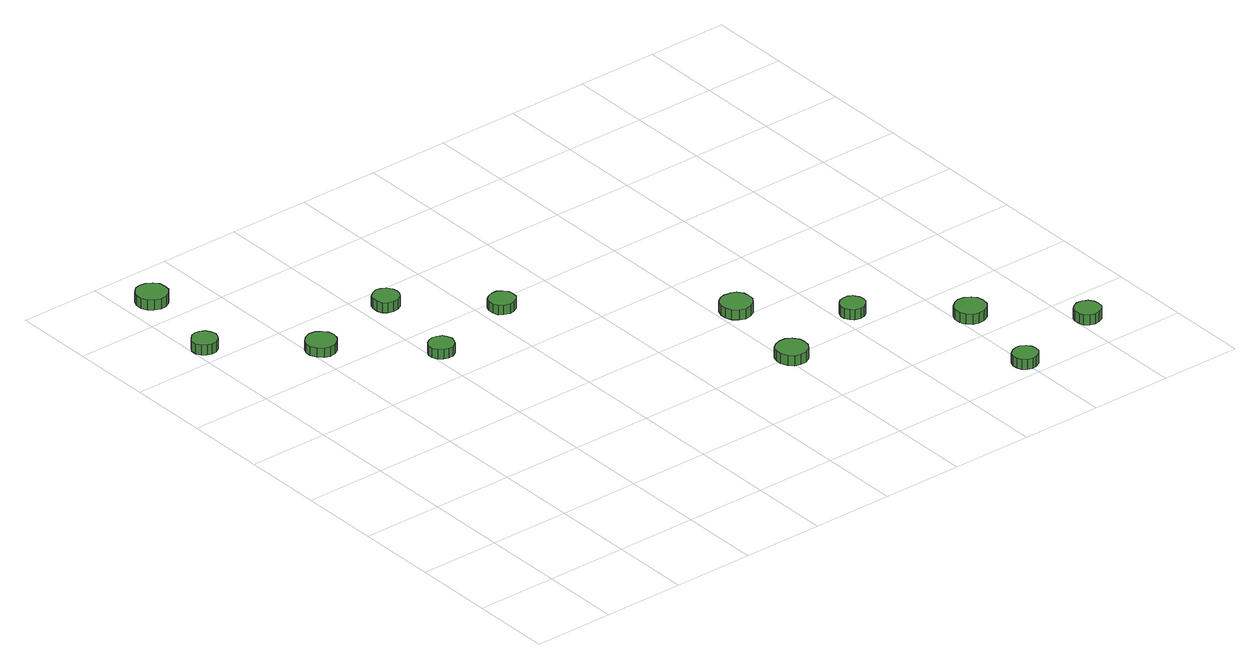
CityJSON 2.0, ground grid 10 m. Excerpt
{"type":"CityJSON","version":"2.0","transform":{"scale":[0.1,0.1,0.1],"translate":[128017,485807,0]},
"CityObjects":{
"tree1":{"type":"SolitaryVegetationObject","attributes":{"function":"something"},"geometry":[{"type":"MultiSurface","lod":"1","boundaries":[[[0,1,2,3,4,5,6,7,8,9,10,11,12,13,14]],[[15,16,17,18,19,20,21,22,23,24,25,26,27,28,29]],[[0,29,28,1]],[[1,28,27,2]],[[2,27,26,3]],[[3,26,25,4]],[[4,25,24,5]],[[5,24,23,6]],[[6,23,22,7]],[[7,22,21,8]],[[8,21,20,9]],[[9,20,19,10]],[[10,19,18,11]],[[11,18,17,12]],[[12,17,16,13]],[[13,16,15,14]],[[14,15,29,0]]]}]},
"tree2":{"type":"SolitaryVegetationObject","attributes":{"function":"something"},"geometry":[{"type":"MultiSurface","lod":"1","boundaries":[[[30,31,32,33,34,35,36,37,38,39,40,41,42,43,44]],[[45,46,47,48,49,50,51,52,53,54,55,56,57,58,59]],[[30,59,58,31]],[[31,58,57,32]],[[32,57,56,33]],[[33,56,55,34]],[[34,55,54,35]],[[35,54,53,36]],[[36,53,52,37]],[[37,52,51,38]],[[38,51,50,39]],[[39,50,49,40]],[[40,49,48,41]],[[41,48,47,42]],[[42,47,46,43]],[[43,46,45,44]],[[44,45,59,30]]]}]},
"tree3":{"type":"SolitaryVegetationObject","attributes":{"function":"something"},"geometry":[{"type":"MultiSurface","lod":"1","boundaries":[[[60,61,62,63,64,65,66,67,68,69,70,71,72,73,74]],[[75,76,77,78,79,80,81,82,83,84,85,86,87,88,89]],[[60,89,88,61]],[[61,88,87,62]],[[62,87,86,63]],[[63,86,85,64]],[[64,85,84,65]],[[65,84,83,66]],[[66,83,82,67]],[[67,82,81,68]],[[68,81,80,69]],[[69,80,79,70]],[[70,79,78,71]],[[71,78,77,72]],[[72,77,76,73]],[[73,76,75,74]],[[74,75,89,60]]]}]},
"tree4":{"type":"SolitaryVegetationObject","attributes":{"function":"something"},"geometry":[{"type":"MultiSurface","lod":"1","boundaries":[[[90,91,92,93,94,95,96,97,98,99,100,101,102,103,104]],[[105,106,107,108,109,110,111,112,113,114,115,116,117,118,119]],[[90,119,118,91]],[[91,118,117,92]],[[92,117,116,93]],[[93,116,115,94]],[[94,115,114,95]],[[95,114,113,96]],[[96,113,112,97]],[[97,112,111,98]],[[98,111,110,99]],[[99,110,109,100]],[[100,109,108,101]],[[101,108,107,102]],[[102,107,106,103]],[[103,106,105,104]],[[104,105,119,90]]]}]},
"tree5":{"type":"SolitaryVegetationObject","attributes":{"function":"something"},"geometry":[{"type":"MultiSurface","lod":"1","boundaries":[[[120,121,122,123,124,125,126,127,128,129,130,131,132,133,134]],[[135,136,137,138,139,140,141,142,143,144,145,146,147,148,149]],[[120,149,148,121]],[[121,148,147,122]],[[122,147,146,123]],[[123,146,145,124]],[[124,145,144,125]],[[125,144,143,126]],[[126,143,142,127]],[[127,142,141,128]],[[128,141,140,129]],[[129,140,139,130]],[[130,139,138,131]],[[131,138,137,132]],[[132,137,136,133]],[[133,136,135,134]],[[134,135,149,120]]]}]},
"tree6":{"type":"SolitaryVegetationObject","attributes":{"function":"something"},"geometry":[{"type":"MultiSurface","lod":"1","boundaries":[[[150,151,152,153,154,155,156,157,158,159,160,161,162,163,164]],[[165,166,167,168,169,170,171,172,173,174,175,176,177,178,179]],[[150,179,178,151]],[[151,178,177,152]],[[152,177,176,153]],[[153,176,175,154]],[[154,175,174,155]],[[155,174,173,156]],[[156,173,172,157]],[[157,172,171,158]],[[158,171,170,159]],[[159,170,169,160]],[[160,169,168,161]],[[161,168,167,162]],[[162,167,166,163]],[[163,166,165,164]],[[164,165,179,150]]]}]},
"tree7":{"type":"SolitaryVegetationObject","attributes":{"function":"something"},"geometry":[{"type":"MultiSurface","lod":"1","boundaries":[[[180,181,182,183,184,185,186,187,188,189,190,191,192,193,194]],[[195,196,197,198,199,200,201,202,203,204,205,206,207,208,209]],[[180,209,208,181]],[[181,208,207,182]],[[182,207,206,183]],[[183,206,205,184]],[[184,205,204,185]],[[185,204,203,186]],[[186,203,202,187]],[[187,202,201,188]],[[188,201,200,189]],[[189,200,199,190]],[[190,199,198,191]],[[191,198,197,192]],[[192,197,196,193]],[[193,196,195,194]],[[194,195,209,180]]]}]},
"tree8":{"type":"SolitaryVegetationObject","attributes":{"function":"something"},"geometry":[{"type":"MultiSurface","lod":"1","boundaries":[[[210,211,212,213,214,215,216,217,218,219,220,221,222,223,224]],[[225,226,227,228,229,230,231,232,233,234,235,236,237,238,239]],[[210,239,238,211]],[[211,238,237,212]],[[212,237,236,213]],[[213,236,235,214]],[[214,235,234,215]],[[215,234,233,216]],[[216,233,232,217]],[[217,232,231,218]],[[218,231,230,219]],[[219,230,229,220]],[[220,229,228,221]],[[221,228,227,222]],[[222,227,226,223]],[[223,226,225,224]],[[224,225,239,210]]]}]},
"tree9":{"type":"SolitaryVegetationObject","attributes":{"function":"something"},"geometry":[{"type":"MultiSurface","lod":"1","boundaries":[[[240,241,242,243,244,245,246,247,248,249,250,251,252,253,254]],[[255,256,257,258,259,260,261,262,263,264,265,266,267,268,269]],[[240,269,268,241]],[[241,268,267,242]],[[242,267,266,243]],[[243,266,265,244]],[[244,265,264,245]],[[245,264,263,246]],[[246,263,262,247]],[[247,262,261,248]],[[248,261,260,249]],[[249,260,259,250]],[[250,259,258,251]],[[251,258,257,252]],[[252,257,256,253]],[[253,256,255,254]],[[254,255,269,240]]]}]},
"tree10":{"type":"SolitaryVegetationObject","attributes":{"function":"something"},"geometry":[{"type":"MultiSurface","lod":"1","boundaries":[[[270,271,272,273,274,275,276,277,278,279,280,281,282,283,284]],[[285,286,287,288,289,290,291,292,293,294,295,296,297,298,299]],[[270,299,298,271]],[[271,298,297,272]],[[272,297,296,273]],[[273,296,295,274]],[[274,295,294,275]],[[275,294,293,276]],[[276,293,292,277]],[[277,292,291,278]],[[278,291,290,279]],[[279,290,289,280]],[[280,289,288,281]],[[281,288,287,282]],[[282,287,286,283]],[[283,286,285,284]],[[284,285,299,270]]]}]},
"tree11":{"type":"SolitaryVegetationObject","attributes":{"function":"something"},"geometry":[{"type":"MultiSurface","lod":"1","boundaries":[[[300,301,302,303,304,305,306,307,308,309,310,311,312,313,314]],[[315,316,317,318,319,320,321,322,323,324,325,326,327,328,329]],[[300,329,328,301]],[[301,328,327,302]],[[302,327,326,303]],[[303,326,325,304]],[[304,325,324,305]],[[305,324,323,306]],[[306,323,322,307]],[[307,322,321,308]],[[308,321,320,309]],[[309,320,319,310]],[[310,319,318,311]],[[311,318,317,312]],[[312,317,316,313]],[[313,316,315,314]],[[314,315,329,300]]]}]},
"tree12":{"type":"SolitaryVegetationObject","attributes":{"function":"something"},"geometry":[{"type":"MultiSurface","lod":"1","boundaries":[[[330,331,332,333,334,335,336,337,338,339,340,341,342,343,344]],[[345,346,347,348,349,350,351,352,353,354,355,356,357,358,359]],[[330,359,358,331]],[[331,358,357,332]],[[332,357,356,333]],[[333,356,355,334]],[[334,355,354,335]],[[335,354,353,336]],[[336,353,352,337]],[[337,352,351,338]],[[338,351,350,339]],[[339,350,349,340]],[[340,349,348,341]],[[341,348,347,342]],[[342,347,346,343]],[[343,346,345,344]],[[344,345,359,330]]]}]}
},
"vertices":[
[31,626,18],[29,633,18],[26,638,18],[20,641,18],[14,642,18],[8,640,18],[3,635,18],[0,630,18],[0,623,18],[3,617,18],[8,613,18],[14,611,18],[20,612,18],[26,615,18],[29,620,18],[29,620,5],[26,615,5],[20,612,5],[14,611,5],[8,613,5],[3,617,5],[0,623,5],[0,630,5],[3,635,5],[8,640,5],[14,642,5],[20,641,5],[26,638,5],[29,633,5],[31,626,5],
[53,742,17],[52,750,17],[47,756,17],[40,760,17],[32,761,17],[25,759,17],[19,753,17],[16,746,17],[16,738,17],[19,731,17],[25,726,17],[32,723,17],[40,724,17],[47,728,17],[52,734,17],[52,734,4],[47,728,4],[40,724,4],[32,723,4],[25,726,4],[19,731,4],[16,738,4],[16,746,4],[19,753,4],[25,759,4],[32,761,4],[40,760,4],[47,756,4],[52,750,4],[53,742,4],
[131,541,18],[130,549,18],[125,555,18],[119,559,18],[111,560,18],[104,557,18],[98,552,18],[95,545,18],[95,538,18],[98,531,18],[104,525,18],[111,523,18],[119,524,18],[125,528,18],[130,534,18],[130,534,6],[125,528,6],[119,524,6],[111,523,6],[104,525,6],[98,531,6],[95,538,6],[95,545,6],[98,552,6],[104,557,6],[111,560,6],[119,559,6],[125,555,6],[130,549,6],[131,541,6],
[229,453,17],[227,459,17],[224,464,17],[218,467,17],[212,468,17],[206,466,17],[201,462,17],[198,456,17],[198,450,17],[201,444,17],[206,440,17],[212,438,17],[218,438,17],[224,442,17],[227,447,17],[227,447,5],[224,442,5],[218,438,5],[212,438,5],[206,440,5],[201,444,5],[198,450,5],[198,456,5],[201,462,5],[206,466,5],[212,468,5],[218,467,5],[224,464,5],[227,459,5],[229,453,5],
[246,571,17],[245,577,17],[241,583,17],[235,586,17],[229,587,17],[222,584,17],[217,580,17],[215,574,17],[215,567,17],[217,561,17],[222,557,17],[229,555,17],[235,556,17],[241,559,17],[245,564,17],[245,564,4],[241,559,4],[235,556,4],[229,555,4],[222,557,4],[217,561,4],[215,567,4],[215,574,4],[217,580,4],[222,584,4],[229,587,4],[235,586,4],[241,583,4],[245,577,4],[246,571,4],
[343,486,16],[342,492,16],[338,497,16],[332,501,16],[326,501,16],[319,499,16],[314,495,16],[312,489,16],[312,482,16],[314,476,16],[319,472,16],[326,470,16],[332,471,16],[338,474,16],[342,479,16],[342,479,4],[338,474,4],[332,471,4],[326,470,4],[319,472,4],[314,476,4],[312,482,4],[312,489,4],[314,495,4],[319,499,4],[326,501,4],[332,501,4],[338,497,4],[342,492,4],[343,486,4],
[525,196,19],[524,204,19],[519,211,19],[512,215,19],[504,215,19],[497,213,19],[491,208,19],[488,200,19],[488,193,19],[491,185,19],[497,180,19],[504,178,19],[512,178,19],[519,182,19],[524,189,19],[524,189,6],[519,182,6],[512,178,6],[504,178,6],[497,180,6],[491,185,6],[488,193,6],[488,200,6],[491,208,6],[497,213,6],[504,215,6],[512,215,6],[519,211,6],[524,204,6],[525,196,6],
[542,314,17],[541,322,17],[536,329,17],[529,332,17],[521,333,17],[514,331,17],[508,326,17],[505,318,17],[505,310,17],[508,303,17],[514,298,17],[521,295,17],[529,296,17],[536,300,17],[541,307,17],[541,307,4],[536,300,4],[529,296,4],[521,295,4],[514,298,4],[508,303,4],[505,310,4],[505,318,4],[508,326,4],[514,331,4],[521,333,4],[529,332,4],[536,329,4],[541,322,4],[542,314,4],
[635,228,18],[634,234,18],[630,240,18],[625,243,18],[619,243,18],[612,241,18],[608,237,18],[605,231,18],[605,225,18],[608,219,18],[612,215,18],[619,213,18],[625,214,18],[630,217,18],[634,222,18],[634,222,5],[630,217,5],[625,214,5],[619,213,5],[612,215,5],[608,219,5],[605,225,5],[605,231,5],[608,237,5],[612,241,5],[619,243,5],[625,243,5],[630,240,5],[634,234,5],[635,228,5],
[716,24,18],[715,30,18],[711,35,18],[705,39,18],[699,39,18],[693,37,18],[688,33,18],[686,27,18],[686,21,18],[688,15,18],[693,11,18],[699,9,18],[705,10,18],[711,13,18],[715,18,18],[715,18,5],[711,13,5],[705,10,5],[699,9,5],[693,11,5],[688,15,5],[686,21,5],[686,27,5],[688,33,5],[693,37,5],[699,39,5],[705,39,5],[711,35,5],[715,30,5],[716,24,5],
[737,142,17],[736,150,17],[731,156,17],[724,160,17],[716,161,17],[709,158,17],[703,153,17],[700,146,17],[700,138,17],[703,131,17],[709,125,17],[716,123,17],[724,124,17],[731,128,17],[736,134,17],[736,134,4],[731,128,4],[724,124,4],[716,123,4],[709,125,4],[703,131,4],[700,138,4],[700,146,4],[703,153,4],[709,158,4],[716,161,4],[724,160,4],[731,156,4],[736,150,4],[737,142,4],
[832,56,17],[831,62,17],[827,68,17],[821,71,17],[814,72,17],[808,69,17],[803,65,17],[801,59,17],[801,52,17],[803,46,17],[808,42,17],[814,40,17],[821,41,17],[827,44,17],[831,49,17],[831,49,4],[827,44,4],[821,41,4],[814,40,4],[808,42,4],[803,46,4],[801,52,4],[801,59,4],[803,65,4],[808,69,4],[814,72,4],[821,71,4],[827,68,4],[831,62,4],[832,56,4]
]}
